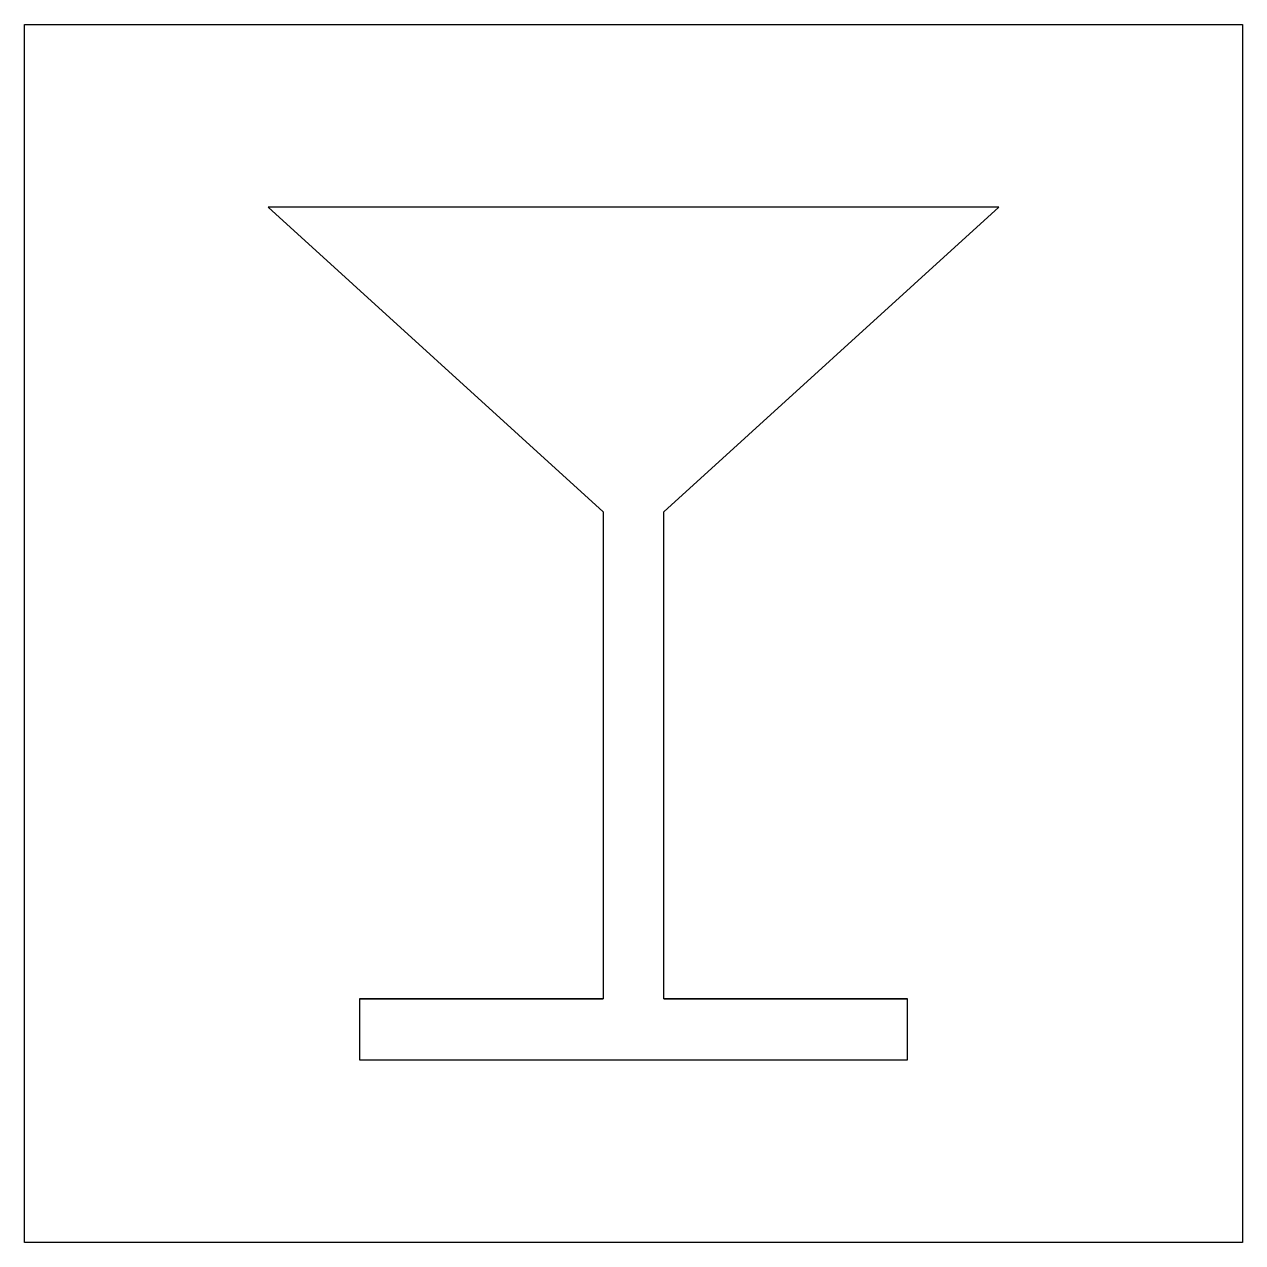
# Model space of a CAD drawing. Extents: x 0 to 40, y 0 to 40.
import ezdxf

# ---------------------------------------------------------------- set-up
doc = ezdxf.new("R2010")
doc.units = 0
doc.header["$MEASUREMENT"] = 0
doc.layers.get('0').update_dxf_attribs({"linetype": 'CONTINUOUS'})

msp = doc.modelspace()

# ---------------------------------------------------------------- linework, layer by layer
at = {"color": 0, "linetype": 'ByBlock'}
for p, q in [((11, 8), (19, 8)), ((21, 8), (29, 8))]:
    msp.add_line(p, q, dxfattribs=at)
for points in [[(0, 0), (0, 40), (40, 40), (40, 0)], [(29, 6), (29, 8), (21, 8), (21, 24), (32, 34), (8, 34), (19, 24), (19, 8), (11, 8), (11, 6)]]:
    msp.add_lwpolyline(points, close=True, dxfattribs=at)

doc.saveas('drawing.dxf')
